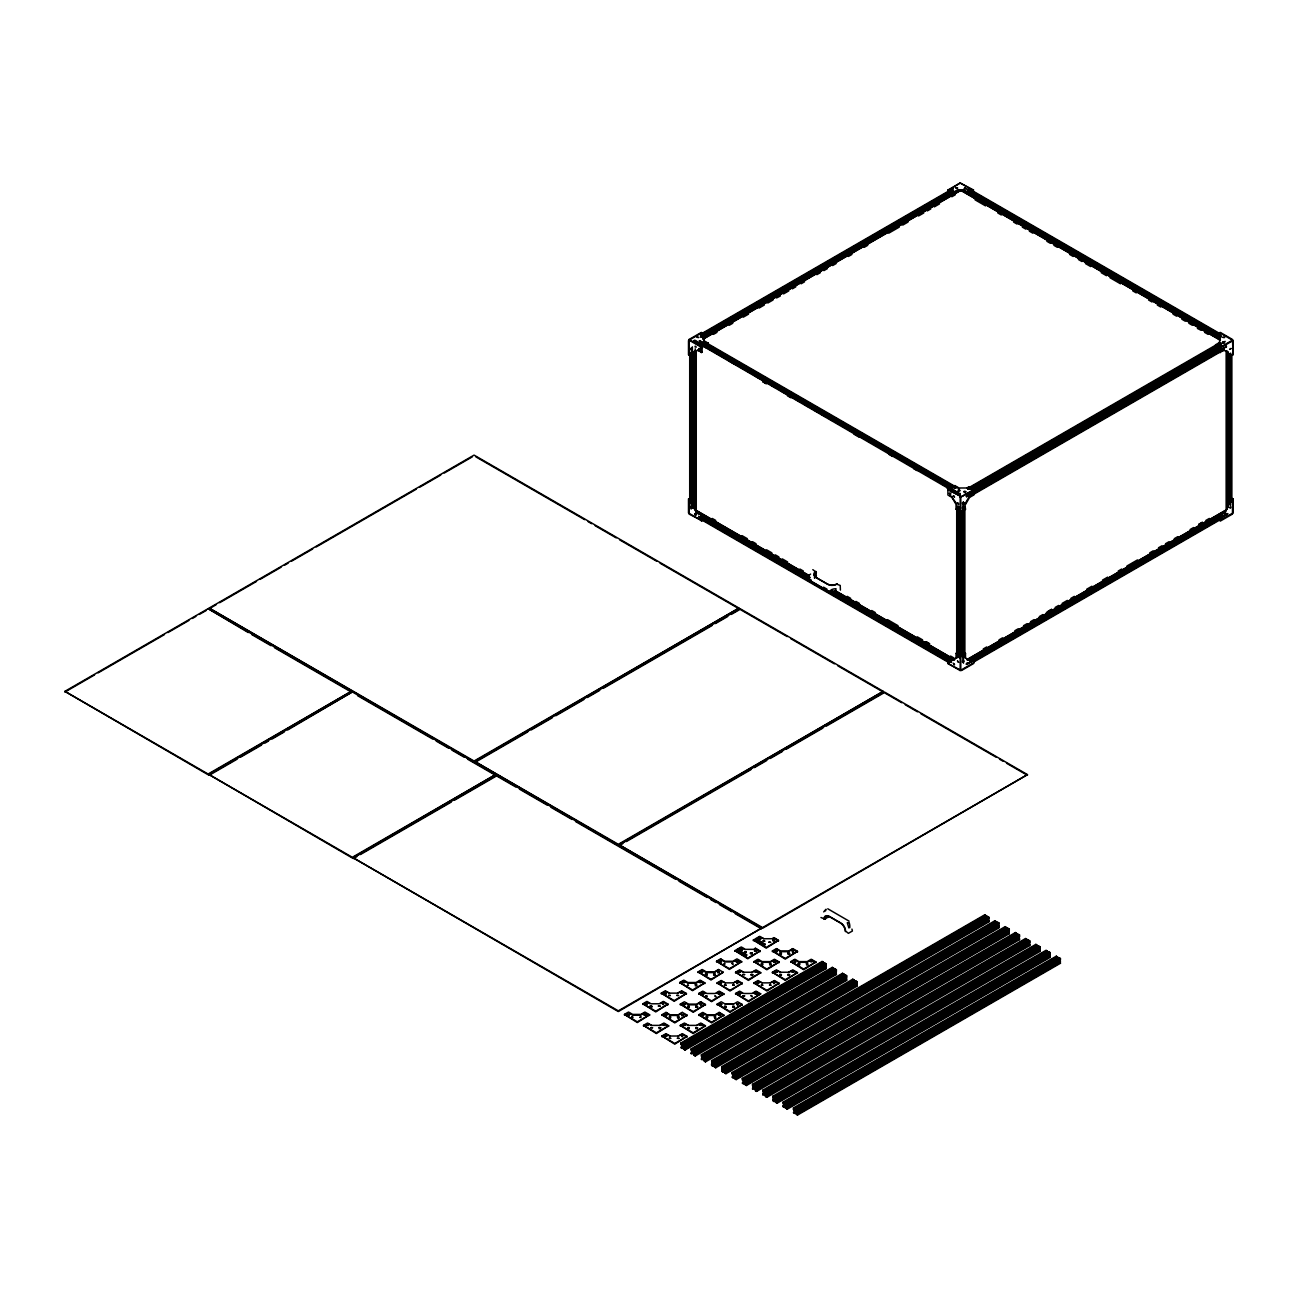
<?xml version="1.0" encoding="UTF-8"?>
<svg xmlns="http://www.w3.org/2000/svg" width="1298" height="1298" viewBox="0 0 1298 1298"><rect width="100%" height="100%" fill="white"/><g stroke="black" fill="none" stroke-linecap="round" stroke-linejoin="round"><path stroke-width="1.5" d="M1222.262 348.448C1222.213 350.395 1222.748 348.708 1221.207 348.545M1226.35 346.079C1226.626 347.539 1226.253 346.874 1225.572 345.852M849.817 927.599L849.784 925.409A13.937 10.092 -77.9 0 0 849.168 922.618L847.27 922.7L848.876 927.94M695.241 346.079C694.998 348.529 695.257 345.69 696.377 347.101M1027.124 941.667L1028.097 941.764M820.953 917.508L825.074 919.146L828.043 916.859A7.058 4.072 60 0 1 828.124 915.804M852.462 930.974L848.373 933.327L845.533 930.958A6.36 3.683 60 0 0 841.023 923.154L829.568 916.55A6.36 3.683 60 0 0 825.074 919.146M697.513 1028.584L695.923 1028.714M703.646 1015.588L702.056 1015.717M720.017 1015.588L718.427 1015.214M752.743 975.431L751.071 975.431M773.576 962.435C777.113 960.845 771.742 961.364 775.279 962.305M781.396 975.431L779.709 975.431M964.041 188.875C967.61 187.301 962.126 187.772 965.744 188.745M789.573 975.431L787.902 975.431M794.035 962.435C797.524 960.861 792.348 961.283 795.706 962.435M823.711 911.894L825.999 909.249A14.018 5.289 -46.7 0 1 825.479 910.92M966.345 496.014L966.929 495.155M966.345 663.749L967.464 662.921L966.393 664.251M986.237 917.881L987.178 918.14M1047.616 953.316L1048.427 953.397M968.162 498.464L964.885 504.127L965.501 509.205L960.796 511.915L956.091 509.205L956.091 504.484L952.002 497.394L947.897 495.025L947.897 489.606L949.747 488.535L948.514 489.946L961.412 496.68L1232.483 340.173M965.501 504.484L969.59 497.394L973.678 495.025L973.678 489.606L968.973 486.88L967.205 487.983L959.027 487.983L954.857 485.582L950.769 488.648L954.857 485.582M1224.306 513.343L1228.395 506.252L1228.395 501.531L1233.1 498.821L1233.1 512.986L1219.601 520.076L1219.601 515.355L1224.306 513.343L1228.395 506.252M962.402 502.699L963.424 502.423L962.402 503.705M962.402 507.421L963.424 507.145L962.402 508.427M962.402 656.253L963.424 655.977L962.402 657.259M962.402 660.974L963.424 660.698L962.402 661.98M963.148 661.136C961.964 664.024 965.615 660.179 963.148 661.136L963.246 502.131M1221.483 515.939L1221.337 517.318L1222.229 516.004M965.631 492.559L964.138 492.559M666.734 1015.717L665.225 1015.214M660.601 1028.714L659.092 1028.714M696.815 985.831L695.306 985.831M683.105 1015.717L681.596 1015.717M719.319 972.835L717.81 972.835M689.238 1028.714L687.729 1028.714M772.959 940.563L774.663 940.693L772.959 940.823M807.891 964.917L806.529 965.031M809.449 577.026L808.248 578.405L808.248 576.361A14.018 5.37 -73.8 0 1 809.417 574.982L810.601 574.089M691.331 348.042L692.369 349.162L691.445 348.01L691.153 509.092M696.377 514.835L695.322 513.505L696.377 514.122M812.824 569.644L816.328 572.369L815.955 576.004A7.058 4.219 -1.8 0 0 814.43 577.399M840.39 590.103L840.244 585.463L836.788 584.181A6.36 3.797 -1.8 0 1 827.783 584.36L816.328 577.74A6.36 3.797 -1.8 0 1 816.328 572.369M1218.984 344.197L1220.428 344.684L1218.984 344.197L968.016 488.957M702.802 972.234C700.839 970.855 702.899 972.38 701.585 972.932M688.492 985.231C686.691 983.965 688.605 985.296 687.259 985.928M715.831 996.815C714.484 996.702 714.452 994.657 715.831 996.312M762.753 965.031L762.137 964.171L761.52 965.031M770.931 965.031L770.314 964.171L769.714 965.031M799.584 965.031L798.351 964.317L798.968 965.177M1229.823 501.645L1229.514 503.153L1230.358 501.693M835.912 589.811C834.841 592.164 827.605 592.131 831.401 589.73A13.937 10.011 -41.6 0 1 834.143 588.87L836.058 588.724M968.973 486.88L967.205 487.983M746.658 955.506L737.183 949.309L741.272 946.956L745.441 949.357L753.619 949.357L755.387 948.254L760.093 950.963L747.81 958.768L734.928 950.623L736.161 949.909L745.636 955.393L746.658 954.793L745.636 956.091L736.161 950.623L734.928 951.32M765.074 944.879L755.598 938.681L759.687 936.329L763.857 938.73L772.034 938.73L773.803 937.627L778.508 940.336L766.226 948.14L753.343 939.979L754.56 939.281L764.051 944.749L765.074 944.165L764.051 945.463L754.56 939.979L753.343 940.693M64.9 691.347L208.118 608.665L351.32 691.347L208.118 774.744L64.9 691.347L208.118 774.03L351.32 691.347M209.14 608.081L474.078 455.111L739.016 608.081L474.078 761.748L209.14 608.081L474.078 761.034L739.016 608.081M64.9 692.061L94.592 674.911M98.08 672.899L164.457 634.576M167.945 632.564L188.908 620.46M192.396 618.448L195.884 616.436M199.373 614.408L206.366 610.385M209.14 608.778L216.149 604.722M219.67 602.71L256.501 581.439M260.022 579.411L281.066 567.242M284.587 565.23L288.091 563.202M291.596 561.174L312.656 549.022M316.16 546.993L416.171 489.249M419.692 487.221L440.736 475.068M444.257 473.04L472.326 456.831M706.08 335.809L701.374 333.099L688.492 340.53L688.492 354.711L693.797 357.064L689.092 355.068L689.092 339.476L701.374 332.385L706.08 335.095L704.165 336.831M947.897 190.043L952.602 193.483L947.897 190.043L960.179 182.969L973.062 190.4L968.973 193.483L973.678 190.043L960.796 183.326M947.897 190.757L960.179 182.969M700.823 334.121L953.349 188.324M701.309 334.641L950.185 190.952M700.498 335.955L952.878 190.254M700.498 336.198L952.878 190.482M957.648 493.808L693.732 340.725L694.755 340.141L704.246 345.609L708.335 343.256L704.246 345.609M700.482 337.253L952.862 191.536M693.732 341.439L694.755 340.839L960.26 494.132L950.769 487.951M701.715 336.912L952.343 192.201M952.602 192.769L956.707 190.4L964.885 190.4L968.973 192.769M702.656 337.448L953.284 192.753M703.159 337.496L959.044 189.768M702.948 337.951L958.833 190.222M706.485 336.166L711.742 333.132M715.247 331.104L718.768 329.075M722.272 327.047L727.529 324.013M731.05 321.985L741.58 315.901M746.837 312.867L766.128 301.72M769.649 299.708L773.154 297.68M778.411 294.63L781.931 292.602M794.214 285.511L797.718 283.499M802.975 280.449L806.496 278.421M810.001 276.409L813.505 274.381M818.778 271.331L822.283 269.303M825.788 267.291L831.061 264.24M834.565 262.212L838.07 260.2M841.591 258.172L846.848 255.122M850.352 253.11L855.625 250.06M859.13 248.032L862.635 246.003M866.155 243.992L871.412 240.941M874.917 238.913L878.438 236.901M881.942 234.873L887.199 231.823M890.704 229.811L901.234 223.727M906.507 220.692L925.799 209.546M931.072 206.512L941.602 200.427M946.859 197.393L950.363 195.365M953.884 193.337L957.389 191.309M702.948 339.038L960.585 190.287L1220.185 340.157M703.159 339.151L960.991 190.287L1220.396 340.044M713.462 334.381L716.967 332.353M729.233 325.279L732.737 323.251M743.267 317.183L748.524 314.148M759.038 308.064L764.295 305.03M767.799 303.018L773.056 299.968M776.561 297.956L780.276 296.041M783.57 293.9L788.827 290.866M792.332 288.837L795.836 286.826M801.093 283.791L804.598 281.763M816.864 274.673L820.385 272.661M823.889 270.633L827.394 268.605M832.651 265.571L836.155 263.543M848.421 256.469L851.926 254.44M864.192 247.35L867.697 245.338M888.724 233.186L899.238 227.118M902.759 225.089L908.016 222.055M918.53 215.987L923.787 212.953M927.291 210.925L930.796 208.913M934.3 206.885L939.557 203.851M951.823 196.761L955.328 194.732M689.092 340.173L701.374 347.264L703.224 346.209L701.991 347.621M697.286 350.33L701.991 352.342L701.991 346.907L689.092 339.476M209.14 774.614L352.342 691.931L495.56 774.614L352.342 858.01L209.14 774.614L352.342 857.297L495.56 774.614M209.14 775.328L237.08 759.2M240.568 757.172L261.531 745.084M265.019 743.056L268.508 741.044M272.012 739.033L284.23 731.975M287.734 729.947L352.342 691.931M693.197 501.531L689.092 499.162L689.092 514.057L701.991 520.79L701.991 515.355L697.286 513.343L693.197 506.252L693.197 501.531L688.492 498.821L688.492 512.986L701.991 520.79M693.197 506.252L697.286 513.343M475.1 761.634L740.038 608.665L883.257 691.347L618.319 845.014L475.1 761.634L618.319 844.317L883.257 691.347M476.853 761.326L527.734 731.942M531.239 729.914L552.299 717.762M555.804 715.733L583.889 699.525M587.394 697.497L599.676 690.406M603.181 688.394L711.969 625.587M715.474 623.559L727.756 616.469M731.277 614.441L740.038 609.379L787.205 636.604M1215.512 335.095L1220.217 332.385L1232.483 339.476L1233.1 354.711L1233.1 340.53L1219.601 332.742L1215.512 335.809L1219.601 337.464L1219.601 342.899M1233.1 340.53L1220.217 347.978L1215.512 345.252L1219.601 342.185M952.002 497.394L955.88 502.715M967.805 488.275L1220.185 342.558M959.238 494.716L960.26 493.418M969.233 489.086L1225.117 341.358M970.985 488.324L1223.365 342.607M971.423 489.135L1218.822 346.29M972.218 489.022L1221.094 345.106M947.897 489.606L960.796 496.339M973.159 489.573L1220.282 346.891M973.435 490.076L1220.558 347.393M960.179 497.394L973.678 490.303L968.973 487.594M969.93 493.175L1220.769 348.594M972.234 492.234L1221.402 348.367M966.393 496.517L1225.831 346.858M966.491 496.615L1226.026 346.972M973.435 493.662L1220.558 350.979M968.389 497.377L1224.274 349.649M1219.601 347.621L1219.601 352.342L1224.306 350.33M956.091 509.205L960.796 511.217M353.364 857.897L496.582 775.214L761.52 928.167L618.319 1011.564L353.364 857.897L618.319 1010.85L761.52 928.167M353.364 858.595L356.869 856.583M360.357 854.571L451.169 802.132M454.673 800.12L496.582 775.912L515.89 787.059M1230.91 355.263L1227.778 357.064L1233.1 354.711M619.341 844.901L884.279 691.931L1027.481 774.614L762.543 928.297L619.341 844.901L762.543 927.583L1027.481 774.614M619.341 845.615L622.845 843.586M626.35 841.558L750.925 769.633M754.43 767.605L766.712 760.514M770.233 758.486L782.516 751.396M786.02 749.368L822.867 728.097M826.372 726.069L884.279 692.645L901.737 702.737M947.897 663.473L961.412 670.563L973.678 663.473L973.062 657.68L973.678 662.759L960.179 670.563L947.897 663.473L948.514 657.68M956.091 658.037L956.091 653.316L960.796 655.328M956.707 657.68L952.002 660.406L947.897 658.037M1233.1 498.821L1228.395 501.531M965.501 658.037L965.501 653.316L960.796 656.025L956.091 653.316M1048.103 611.293L1051.607 609.265M1198.833 524.262L1202.337 522.25M983.251 648.968L986.756 646.939M999.038 639.865L1002.543 637.837M1014.809 630.747L1018.313 628.735M1023.57 625.685L1027.075 623.673M1030.58 621.645L1034.084 619.617M1039.341 616.582L1042.846 614.554M1046.35 612.542L1051.607 609.508M1055.112 607.48L1058.616 605.452M1062.121 603.424L1067.378 600.39M1070.882 598.378L1074.387 596.35M1086.669 589.26L1091.926 586.225M1102.44 580.157L1107.697 577.123M1118.211 571.055L1121.715 569.027M1126.972 565.993L1137.486 559.925M1149.752 552.834L1153.257 550.806M1158.514 547.772L1162.018 545.76M1165.539 543.732L1169.044 541.704M1174.301 538.67L1177.805 536.642M1190.071 529.568L1193.576 527.54M1198.833 524.506L1202.337 522.477M1205.842 520.449L1209.347 518.437M966.961 659.562L1226.35 509.806L1226.35 350.817M966.961 659.79L1226.35 510.033M967.902 660.341L1225.604 511.509M968.389 660.39L1224.274 512.645M973.435 657.794L1220.558 515.128M973.678 658.037L969.59 660.406L964.885 657.68M969.93 660.909L1220.769 516.328M972.234 659.952L1221.402 516.101M966.426 664.349L1227.584 513.586M966.637 664.462L1227.778 513.7M973.435 661.38L1220.558 518.713M973.646 662.077L1220.769 519.395M624.452 1014.403L628.54 1012.034L632.629 1014.403L640.823 1014.403L644.911 1012.034L649.617 1014.76L637.334 1022.548L624.452 1014.403L637.334 1021.834L649.617 1014.76M642.867 1003.776L646.956 1001.407L651.044 1003.776L659.222 1003.776L663.327 1001.407L668.032 1004.117L655.75 1011.921L642.867 1003.776L655.75 1011.207L668.032 1004.117M661.282 993.132L665.371 990.78L669.46 993.132L677.637 993.132L681.742 990.78L686.447 993.489L674.165 1001.293L661.282 993.132L674.165 1000.58L686.447 993.489M679.681 982.505L683.786 980.152L687.875 982.505L696.053 982.505L700.141 980.152L704.846 982.862L692.58 990.65L679.681 982.505L692.58 989.952L704.846 982.862M698.097 971.878L702.186 969.509L706.29 971.878L714.468 971.878L718.557 969.509L723.262 972.234L710.996 980.022L698.097 971.878L710.996 979.325L723.262 972.234M716.512 961.25L720.601 958.881L724.69 961.25L732.883 961.25L736.972 958.881L741.677 961.607L729.411 969.395L716.512 961.25L729.411 968.681L741.677 961.607M624.452 1015.101L627.177 1013.527M642.867 1004.474L646.956 1002.121L649.681 1003.695M661.282 993.846L665.371 991.477L669.46 993.132M679.681 983.219L683.786 980.85L687.875 983.219L696.053 983.219L700.141 980.85L704.846 983.576M698.097 972.591L702.186 970.223L706.29 972.591L714.468 972.591L718.557 969.509M716.512 961.948L719.238 960.374M737.183 950.022L741.272 947.67L744.046 949.26M755.598 939.395L759.687 937.026L763.857 938.73M629.903 1013.527L632.629 1015.101L640.823 1015.101L643.548 1013.527M660.601 1003.695L663.327 1002.121L668.032 1004.83M686.447 994.203L681.742 991.477L677.637 993.132M720.601 958.881L724.69 961.948L732.883 961.948L735.609 960.374M734.928 950.623L747.81 958.054L760.093 950.963M753.343 939.979L766.226 947.426L778.508 940.336M643.484 1025.388L647.572 1023.019L651.661 1025.388L659.838 1025.388L663.927 1023.019L668.648 1025.745L656.366 1033.533L643.484 1025.388L656.366 1032.819L668.648 1025.745M661.883 1014.76L665.988 1012.391L670.076 1014.76L678.254 1014.76L682.342 1012.391L687.048 1015.101L674.782 1022.905L661.883 1014.76L674.782 1022.191L687.048 1015.101M680.298 1004.117L684.387 1001.764L688.492 1004.117L696.669 1004.117L700.758 1001.764L705.463 1004.474L693.197 1012.278L680.298 1004.117L693.197 1011.564L705.463 1004.474M698.713 993.489L702.802 991.137L706.891 993.489L715.084 993.489L719.173 991.137L723.878 993.846L711.596 1001.65L698.713 993.489L711.596 1000.936L723.878 993.846M717.129 982.862L721.217 980.493L725.306 982.862L733.5 982.862L737.589 980.493L742.294 983.219L730.011 991.007L717.129 982.862L730.011 990.309L742.294 983.219M735.544 972.234L739.633 969.866L743.722 972.234L751.915 972.234L756.004 969.866L760.709 972.591L748.427 980.379L735.544 972.234L748.427 979.665L760.709 972.591M753.96 961.607L758.048 959.238L762.137 961.607L770.314 961.607L774.419 959.238L779.125 961.948L766.842 969.752L753.96 961.607L766.842 969.038L779.125 961.948M772.375 950.963L776.464 948.611L780.552 950.963L788.73 950.963L792.818 948.611L797.524 951.32L785.258 959.125L772.375 950.963L785.258 958.411L797.524 951.32M643.484 1026.085L647.572 1023.733L651.661 1025.388M661.883 1015.458L664.625 1013.884M680.298 1004.83L683.024 1003.257M698.713 994.203L702.802 991.834L705.528 993.408M717.129 983.576L721.217 981.207L725.306 982.862M735.544 972.932L739.633 970.58L743.722 972.234M753.96 962.305L758.048 959.952L762.137 962.305L770.314 962.305L774.419 959.952L779.125 962.662M772.375 951.677L775.101 950.104M668.648 1026.442L663.927 1023.733L659.838 1025.388M665.988 1012.391L670.076 1015.458L678.254 1015.458L682.342 1012.391M685.75 1003.257L688.492 1004.83L696.669 1004.83L700.758 1001.764M716.447 993.408L719.173 991.834L723.878 994.56M742.294 983.933L737.589 981.207L733.5 982.862M760.709 973.289L756.004 970.58L751.915 972.234M776.464 948.611L780.552 951.677L788.73 951.677L792.818 948.611M661.883 1036.015L665.988 1033.646L670.076 1036.015L678.254 1036.015L682.342 1033.646L687.048 1036.372L674.782 1044.16L661.883 1036.015L674.782 1043.462L687.048 1036.372M680.298 1025.388L684.387 1023.019L688.492 1025.388L696.669 1025.388L700.758 1023.019L705.463 1025.745L693.197 1033.533L680.298 1025.388L693.197 1032.819L705.463 1025.745M698.713 1014.76L702.802 1012.391L706.891 1014.76L715.084 1014.76L719.173 1012.391L723.878 1015.101L711.596 1022.905L698.713 1014.76L711.596 1022.191L723.878 1015.101M717.129 1004.117L721.217 1001.764L725.306 1004.117L733.5 1004.117L737.589 1001.764L742.294 1004.474L730.011 1012.278L717.129 1004.117L730.011 1011.564L742.294 1004.474M735.544 993.489L739.633 991.137L743.722 993.489L751.915 993.489L756.004 991.137L760.709 993.846L748.427 1001.65L735.544 993.489L748.427 1000.936L760.709 993.846M753.96 982.862L758.048 980.493L762.137 982.862L770.314 982.862L774.419 980.493L779.125 983.219L766.842 991.007L753.96 982.862L766.842 990.309L779.125 983.219M772.375 972.234L776.464 969.866L780.552 972.234L788.73 972.234L792.818 969.866L797.524 972.591L785.258 980.379L772.375 972.234L785.258 979.665L797.524 972.591M790.774 961.607L794.879 959.238L798.968 961.607L807.145 961.607L811.234 959.238L815.939 961.948L803.673 969.752L790.774 961.607L803.673 969.038L815.939 961.948M661.883 1036.729L665.988 1034.36L670.076 1036.015M680.298 1026.085L684.387 1023.733L688.492 1025.388M698.713 1015.458L702.802 1013.105L706.891 1015.458L715.084 1015.458L717.81 1013.884M717.129 1004.83L719.855 1003.257M735.544 994.203L739.633 991.834L742.359 993.408M753.96 983.576L758.048 981.207L762.137 982.862M772.375 972.932L776.464 970.58L780.552 972.234M790.774 962.305L794.879 959.952L798.968 962.305L807.145 962.305L811.234 959.952L815.939 962.662M687.048 1037.086L682.342 1034.36L678.254 1036.015M705.463 1026.442L700.758 1023.733L696.669 1025.388M753.278 993.408L756.004 991.834L759.135 993.651M779.125 983.933L774.419 981.207L770.314 982.862M797.524 973.289L792.818 970.58L788.73 972.234M823.516 962.548L822.575 961.996L681.125 1043.673L681.125 1044.76L680.915 1042.992L822.088 961.477L823.516 962.548L682.342 1044.046L681.418 1043.511L682.326 1045.101L683.592 1045.831L825.674 963.797L824.749 963.262L683.575 1044.76L824.749 963.019L826.177 963.846L826.177 965.501L684.809 1046.886L684.809 1045.799M680.915 1042.992L682.342 1043.803L823.516 962.305M684.517 1049.547L683.575 1049.011L685.003 1050.066L826.177 968.568L825.966 966.799L825.966 967.886L684.517 1049.547L682.326 1047.226L681.418 1047.762L682.342 1048.541L680.915 1047.713L682.034 1045.263L823.5 963.603L822.575 961.996M683.575 1044.517L685.003 1045.344L826.177 963.846M683.592 1047.957L825.041 966.28L825.041 964.836M826.177 965.501L825.966 964.3L683.884 1046.334L684.809 1049.384L684.809 1048.297L825.966 966.799M684.809 1048.297L826.177 966.913M691.153 1050.536L691.153 1048.898L832.31 967.383L833.738 968.454L692.58 1049.952L691.639 1049.417L692.564 1051.007L693.83 1051.737L835.912 969.703L834.971 968.925L836.399 969.752L836.399 971.407L695.241 1052.905L695.03 1051.705M833.738 968.454L832.813 967.902L691.347 1049.579L692.272 1051.169L691.347 1053.165M691.153 1048.898L692.58 1049.709L833.738 968.211M692.272 1051.169L833.722 969.509L834.987 970.239M694.738 1051.202L693.797 1050.666L834.971 968.925M691.347 1052.078L691.153 1053.619L694.625 1051.607M693.797 1050.666L695.241 1051.25L836.399 969.752M695.03 1052.792L836.399 971.407M691.153 1053.619L693.83 1053.862L835.279 972.186L835.279 970.742M693.797 1054.917L836.204 972.705L836.399 974.474L695.241 1055.972L693.797 1055.144L836.204 973.792L836.204 972.705M693.797 1055.144L836.399 972.819M701.585 1056.572L701.374 1054.803L842.548 973.289L843.976 974.117L701.585 1056.572L843.976 974.117M843.976 974.36L843.035 973.808L701.585 1055.485L702.494 1057.075L701.585 1059.071M702.494 1057.075L845.193 974.83L846.637 975.658L846.637 977.313L704.051 1059.768L701.374 1059.525L701.585 1057.984M846.637 975.658L705.463 1057.156L704.035 1056.329L845.193 975.074L846.134 975.609L704.051 1057.643L701.374 1054.803M705.268 1057.61L705.268 1058.697L846.637 977.313M846.426 977.199L846.426 976.112L704.343 1058.146L704.343 1059.606L705.268 1061.196L705.268 1060.109L846.426 978.611L846.637 980.379L705.463 1061.878L704.035 1061.05L846.426 979.698L846.426 978.611M705.268 1060.109L846.637 978.724M711.596 1060.709L852.77 979.195L854.198 980.022L711.807 1061.391L711.807 1062.478L711.596 1060.709L714.273 1063.549L856.372 981.515L855.431 980.98L714.257 1062.235L715.701 1063.062L856.858 981.564L856.858 983.219L714.273 1065.674L712.099 1065.48L713.04 1066.258L711.596 1065.431L711.596 1063.776L711.807 1064.977L712.732 1064.441L711.807 1061.391M713.04 1061.764L854.198 980.022M712.732 1062.981L855.431 980.736L856.858 981.564M715.49 1063.516L715.49 1064.603L856.858 983.219M856.664 983.105L856.664 982.018L714.565 1064.052L714.565 1065.512L715.49 1067.102L715.49 1066.015L856.858 984.63L856.858 986.285L715.701 1067.783L714.257 1066.956L856.858 984.63M721.834 1066.615L984.728 914.83L986.155 915.658L722.045 1068.384L721.834 1066.615L724.511 1069.455L988.33 917.134M722.045 1068.384L722.045 1067.297L985.231 915.35L987.405 917.67M722.954 1068.887L987.389 916.356L988.816 917.183L988.816 918.838L724.511 1071.58L722.321 1071.385L723.262 1072.164L721.834 1071.337L721.834 1069.682L722.045 1070.882L722.954 1070.347L722.045 1067.297M988.816 917.183L725.923 1068.968L724.495 1068.384L987.389 916.356M988.816 918.838L725.923 1070.623L725.923 1068.968M725.923 1073.689L725.728 1071.921L988.816 920.266L988.816 921.921L725.923 1073.689L724.495 1072.635L725.436 1073.17L988.622 921.223L988.622 920.136M724.495 1072.862L988.816 920.266M997.643 923.576L995.452 921.255L732.056 1074.16L732.056 1072.521L994.966 920.736L996.393 921.791L733.5 1073.576L732.559 1073.04L733.484 1074.63L734.733 1075.361L998.551 923.04M732.056 1072.521L733.5 1073.332L996.393 921.791M734.733 1077.486L997.919 925.539L998.843 927.129L735.658 1079.076L733.484 1076.756L732.559 1077.291L733.5 1078.07L732.056 1077.243L733.192 1074.793L996.377 922.846M735.658 1074.825L734.717 1074.046L997.627 922.261L999.054 923.089L999.054 924.744L735.95 1076.415L735.95 1075.328M734.717 1074.29L997.627 922.261M734.717 1074.046L736.161 1074.874L999.054 923.089M998.843 923.543L735.025 1075.864L735.025 1077.324L735.95 1078.914L735.95 1077.827L999.054 926.172L735.95 1077.827M735.658 1079.076L734.717 1078.541L736.161 1079.595L999.054 927.827L998.843 926.042M1007.865 929.482L1005.69 927.161L742.294 1080.066L742.294 1078.427L1005.187 926.642L1006.615 927.697L743.722 1079.482L742.781 1078.946L743.705 1080.536L744.971 1081.266L1008.789 928.946M742.294 1078.427L743.722 1079.238L1006.615 927.697M745.896 1084.982L744.955 1084.447L746.382 1085.501L1009.276 933.733L1009.081 931.948L1009.081 933.035L745.896 1084.982L743.705 1082.662L742.781 1083.197L743.722 1083.976L742.294 1083.149L743.413 1080.699L1006.599 928.751M745.896 1080.731L744.955 1080.196L1007.848 928.167L1009.276 928.995L1009.276 930.65L746.172 1082.321L746.172 1081.234M744.955 1080.196L746.382 1080.78L1009.276 928.995M744.971 1083.392L1008.157 931.445L1008.157 929.985M1009.276 930.65L1009.081 929.449L745.263 1081.769L746.172 1084.82L746.172 1083.733L1009.081 931.948M746.172 1083.733L1009.276 932.078M1016.853 933.603L752.516 1085.972L752.516 1084.333L1015.425 932.548L1016.853 933.603L753.96 1085.388L753.018 1084.852L753.943 1086.442L755.193 1087.172L1019.011 934.852M752.726 1088.6L753.651 1086.604L1016.837 934.657L1018.103 935.387M756.117 1086.637L755.176 1086.101L1018.07 934.073L1019.514 934.901L1019.514 936.556L756.62 1088.341L756.409 1087.14M755.176 1086.101L756.62 1086.686L1019.514 934.901M756.409 1088.227L1019.514 936.556M752.726 1087.513L752.516 1089.054L755.193 1089.298L1018.378 937.351L1018.378 935.89M1019.303 936.442L1019.303 935.355L755.485 1087.675L755.485 1089.136L756.409 1090.726L756.409 1089.639L1019.303 937.854L1019.514 939.638L756.62 1091.407L755.176 1090.58L1019.303 938.941L1019.303 937.854M756.409 1089.639L1019.514 937.983M762.753 1091.878L762.753 1090.239L1025.647 938.454L1027.075 939.509L764.181 1091.293L763.24 1090.758L764.165 1092.348L765.431 1093.078L1029.249 940.758M762.753 1090.239L764.181 1091.05L1027.075 939.509M762.948 1094.506L763.873 1092.51L1028.308 939.979L1029.736 940.807L1029.736 942.462L765.431 1095.204L762.753 1094.96L762.948 1093.419M1029.736 940.807L766.842 1092.591L765.414 1092.007L1028.308 939.979M766.631 1093.046L766.631 1094.133L1029.736 942.462M1029.541 942.348L1029.541 941.261L765.723 1093.581L765.723 1095.041L766.631 1096.632L766.631 1095.544L1029.541 943.76L1029.736 945.544L766.842 1097.313L765.414 1096.486L1029.541 944.847L1029.541 943.76M765.414 1096.486L1029.736 943.889M772.975 1096.145L1035.869 944.36L1037.313 945.187L772.975 1097.784L772.975 1096.145L775.652 1098.984L1039.471 946.664M772.975 1097.784L1036.372 944.879L1038.546 947.199M774.111 1098.416L1038.53 945.885L1039.974 946.713L1039.974 948.367L775.652 1101.11L773.478 1100.915L774.419 1101.694L772.975 1100.866L772.975 1099.211L773.186 1100.412L774.111 1099.877L773.186 1096.826M1039.974 946.713L777.08 1098.497L775.636 1097.913L1038.53 945.885M1039.974 948.367L777.08 1100.152L777.08 1098.497M777.08 1103.219L776.869 1101.45L1039.974 949.795L1039.974 951.45L777.08 1103.219L775.636 1102.164L776.577 1102.7L1039.974 949.795M783.213 1102.051L1046.107 950.266L1047.535 951.32L783.408 1103.819L783.213 1102.051L784.641 1102.862L1047.535 951.32M783.408 1103.819L783.408 1102.732L1046.594 950.785L1048.784 953.105M784.333 1104.322L1048.768 951.791L1050.196 952.618L1050.196 954.273L785.89 1107.016L783.7 1106.821L784.641 1107.6L783.213 1106.772L783.213 1105.117L783.408 1106.318L784.333 1105.782L783.408 1102.732M1050.196 952.618L787.302 1104.403L785.874 1103.819L1048.768 951.791M1049.709 952.57L785.89 1104.89L783.7 1102.57L784.641 1102.862M783.213 1106.772L786.718 1104.744M1050.001 953.073L786.182 1105.393L787.091 1108.443M787.091 1107.356L1050.196 955.701L787.091 1107.356L787.302 1109.125L1050.196 957.356L1050.001 955.571M787.302 1109.125L785.874 1108.07L786.815 1108.606L1050.001 956.658L1049.076 955.068M793.435 1107.957L1056.329 956.172L1057.773 957.226L793.646 1109.725L793.435 1107.957L796.112 1110.796L1059.931 958.476M793.646 1109.725L793.646 1108.638L1056.832 956.691L1059.006 959.011M793.435 1109.595L1057.773 957.226M1059.298 959.514L1060.223 962.564L797.037 1114.511L794.847 1112.191L793.938 1112.727L794.879 1113.506L793.435 1112.678L794.571 1110.228L1057.756 958.281M797.037 1110.261L796.096 1109.482L1058.99 957.697L1060.434 958.524L1060.434 960.179L797.329 1111.851L797.329 1110.764M796.096 1109.725L1058.99 957.697M796.096 1109.482L797.524 1110.309L1060.434 958.524M1060.223 958.979L796.404 1111.299L796.404 1112.759L797.329 1114.349L797.329 1113.262L1060.434 961.607L797.329 1113.262M796.112 1112.921L1059.298 960.974M797.037 1114.511L796.096 1113.976L797.524 1115.031L1060.434 963.262L1060.223 961.477M706.08 335.095L704.165 336.117L704.165 341.552M700.498 341.277L699.233 340.709L952.846 487.026M1224.128 343.337L1223.69 342.396L1223.251 343.337M776.885 952.115L776.464 951.174L776.026 952.115M793.256 952.115L792.818 951.174L792.397 952.115M670.514 1018.265L670.076 1017.324L669.638 1018.265M678.692 1018.265L678.254 1017.324L677.816 1018.265M707.329 1018.265L706.891 1017.324L706.68 1018.313M715.523 1018.265L715.084 1017.324L714.646 1018.265M700.287 342.039L700.076 341.049L699.849 342.039M684.614 1005.317L684.387 1004.327L684.176 1005.317M700.985 1005.317L700.758 1004.327L700.531 1005.317M721.445 1005.317L721.217 1004.327L720.99 1005.317M737.816 1005.317L737.589 1004.327L737.361 1005.317M966.621 496.647L967.464 495.203M968.973 191.617L969.736 190.871L968.357 191.471M700.255 349.6L699.33 348.448L700.255 348.367M950.72 494.278L950.72 492.899M958.135 656.155C957.437 657.859 959.206 657.372 959.06 656.058M950.72 661.996L950.72 660.633M849.119 921.158L827.767 908.778M968.227 188.324L1219.017 333.115M971.407 190.952L1220.558 334.819M965.209 188.226L1221.094 335.955M968.714 190.482L1221.094 336.198M969.233 191.974L1221.11 337.253M969.233 192.201L1219.86 336.912M968.292 192.753L1215.415 335.419M962.548 189.768L1220.185 338.502M962.645 190.303L1220.396 338.956M975.025 199.795L985.539 205.879M997.805 212.953L1001.31 214.981M1013.576 222.055L1017.08 224.083M1022.337 227.118L1025.842 229.146M1029.346 231.174L1032.851 233.186M1046.869 241.282L1050.374 243.31M1053.895 245.338L1057.399 247.35M1069.666 254.44L1073.17 256.469M1078.427 259.503L1081.932 261.531M1085.436 263.543L1090.693 266.577M1101.207 272.661L1106.464 275.695M1109.968 277.707L1120.482 283.791M1132.748 290.866L1136.269 292.894M1148.535 299.968L1152.04 301.996M1157.297 305.03L1160.801 307.058M1173.068 314.148L1176.572 316.16M1181.829 319.194L1185.334 321.223M1188.838 323.251L1192.343 325.279M1197.405 328.426L1201.104 330.325M1204.609 332.353L1208.114 334.381M1215.512 344.554L1220.217 347.264L1220.217 352.699M1223.69 349.989L1228.395 352.699L1228.395 357.421M973.678 495.025L973.062 489.946M704.165 340.839L708.335 343.256M703.646 341.26L959.53 488.989M704.911 342.786L955.831 487.659M700.466 341.066L954.598 487.788M702.753 343.808L951.612 487.496M702.753 344.035L951.612 487.724M701.812 344.587L950.688 488.275M693.732 340.725L706.777 348.124M729.557 361.282L734.814 364.316M755.842 376.452L759.362 378.481M762.867 380.492L768.124 383.543M771.629 385.555L775.133 387.583M780.39 390.617L783.895 392.645M787.399 394.673L792.656 397.707M796.161 399.719L799.665 401.747M804.922 404.781L808.427 406.809M813.684 409.844L817.188 411.872M820.693 413.9L825.95 416.934M829.454 418.946L832.959 420.974M854.003 433.11L859.26 436.16M889.049 453.359L894.306 456.393M906.572 463.467L910.076 465.495M913.581 467.523L918.838 470.557M931.12 477.648L934.625 479.66M939.882 482.694L943.386 484.722M946.891 486.75L959.238 494.019M762.867 381.58L766.372 383.608M787.399 395.744L790.904 397.772M854.003 434.197L859.26 437.231M889.049 454.446L892.553 456.458M913.581 468.61L917.086 470.622M946.891 487.837L950.396 489.849M953.9 491.877L957.405 493.905M762.656 381.709L766.161 383.721M701.991 352.342L697.902 349.989L693.197 352.699L693.197 357.421M949.876 495.463L952.602 497.037M965.501 509.205L960.179 511.574L960.179 496.68M965.501 653.316L960.179 655.668L960.179 670.563M926.058 641.65L929.563 643.678M712.245 518.437L715.75 520.449M742.034 535.636L747.291 538.67M752.548 541.704L756.053 543.732M766.566 549.8L771.823 552.834M775.328 554.863L778.832 556.891M782.337 558.903L787.594 561.937M799.876 569.027L803.381 571.055M847.188 596.35L850.693 598.378M855.95 601.412L859.454 603.424M871.721 610.514L875.241 612.542M887.508 619.617L898.021 625.685M917.297 636.831L922.554 639.865M926.058 641.877L929.563 643.905M950.59 656.042L954.095 658.07M695.03 509.676L809.157 575.566M835.441 590.752L954.63 659.562M809.157 575.809L695.241 510.033L695.241 348.805M835.441 590.979L954.63 659.79M695.955 511.526L809.968 577.367M834.517 591.531L953.689 660.341M695.55 511.639L809.481 577.415M834.014 591.58L953.203 660.39M701.017 515.128L809.676 577.87M832.472 591.012L948.14 657.794M700.823 516.328L811.234 580.076M823.5 587.167L827.004 589.178M830.509 591.207L951.645 660.909M701.942 517.123L809.141 579.005M829.876 590.979L949.065 659.79M701.017 517.626L951.645 662.321M700.823 517.74L951.45 662.451M701.017 518.713L948.14 661.38M699.07 518.389L947.946 662.077M475.831 456.831L584.619 519.638M588.124 521.666L591.628 523.694M595.149 525.722L616.193 537.875M619.714 539.903L656.561 561.174M660.065 563.202L739.016 608.778M790.693 638.616L834.354 663.83M837.843 665.842L883.257 692.061M905.241 704.749L917.459 711.807M920.947 713.819L996.053 757.172M999.541 759.2L1003.046 761.212M1006.534 763.224L1027.481 775.328M1028.324 941.293L1026.134 938.973L762.948 1090.92L763.873 1092.51M1050.196 954.273L787.302 1106.058L787.302 1104.403M1037.297 948.595L1039.974 951.45M1007.848 932.662L1008.789 933.197L1007.865 931.607M1018.07 938.568L1019.011 939.103L1018.103 937.513M1028.308 944.473L1029.249 945.009L1028.324 943.419M988.816 921.921L987.405 919.795M1007.848 932.905L1009.276 933.733M1018.07 938.811L1019.514 939.638M1028.308 944.717L1029.736 945.544M1048.768 956.529L1050.196 957.356M1060.434 963.262L1059.006 961.137M855.447 982.051L853.257 979.714M248.275 632.564L208.118 608.665M251.78 634.576L270.99 645.674M274.478 647.686L351.32 692.061M357.583 695.663L432.688 739.033M436.177 741.044L448.41 748.102M451.899 750.114L464.116 757.172M467.621 759.2L495.56 775.328M519.395 789.087L547.464 805.295M550.969 807.324L572.029 819.476M575.533 821.504L675.544 879.249M679.065 881.277L707.134 897.486M710.639 899.498L715.912 902.548M719.417 904.576L731.699 911.667M735.203 913.695L761.52 928.881M843.96 977.54L846.134 979.86L845.193 979.325M824.749 967.513L825.674 968.048L824.765 966.458M834.971 973.419L835.912 973.954L834.987 972.364M778.508 941.05L773.803 937.627M794.392 950.217L797.524 952.034M824.749 967.74L826.177 968.568M834.971 973.646L836.399 974.474M845.193 979.552L846.637 980.379M855.431 985.458L856.858 986.285M755.598 938.681L765.074 944.165M760.093 951.677L755.387 948.254M737.183 949.309L746.658 954.793M738.546 960.504L741.677 962.305M739.162 1003.37L742.294 1005.187M702.332 1003.37L705.463 1005.187M723.878 1015.815L719.173 1012.391M683.916 1014.014L687.048 1015.815M646.469 1013.657L649.617 1015.458M752.516 1084.333L753.96 1085.388M683.575 1044.76L684.517 1045.296M704.035 1056.572L704.976 1057.107M714.257 1062.478L715.198 1063.013M724.495 1068.384L725.436 1068.919M765.414 1092.007L766.355 1092.543M775.636 1097.913L776.577 1098.449M785.874 1103.819L786.815 1104.355M684.809 1046.886L685.003 1045.344M705.268 1058.697L705.463 1057.156M715.49 1064.603L715.701 1063.062M735.95 1076.415L736.161 1074.874M746.172 1082.321L746.382 1080.78M766.631 1094.133L766.842 1092.591M797.329 1111.851L797.524 1110.309M715.49 1066.015L715.701 1067.783M766.631 1095.544L766.842 1097.313M953.365 190.871L952.002 191.471M844.3 977.232L845.079 976.794M959.871 490.936L958.281 491.309M1007.637 929.952L1006.696 930.033M1056.54 956.853L1057.464 958.443M1046.318 950.947L1047.226 953.998M1048.784 955.231L1049.709 956.821M1039.763 950.753L1038.838 947.702M1036.08 945.041L1037.005 946.631M1028.616 943.257L1029.541 944.847M1025.858 939.135L1026.767 942.186M1016.837 934.657L1015.912 933.067L752.726 1085.014L753.651 1086.604M1018.378 937.351L1019.303 938.941M1016.545 934.82L1015.62 933.23L1015.62 934.317M1008.157 931.445L1009.081 933.035M996.085 923.008L994.966 920.736M997.643 925.701L998.551 927.291M988.622 921.223L987.697 918.173M984.939 915.512L985.847 917.102M856.664 985.604L855.739 982.554M853.889 981.483L852.981 979.893L852.981 980.98M855.447 984.176L856.372 985.766M843.035 973.808L843.96 975.415M846.426 979.698L845.501 976.648M842.743 973.987L843.668 975.577M832.813 967.902L833.722 969.509M835.279 972.186L836.204 973.792M833.43 969.671L832.521 968.081L832.521 969.168M825.041 966.28L825.966 967.886M823.208 963.765L822.283 962.175L822.283 963.262M793.646 1108.638L794.571 1110.228M785.89 1107.016L786.815 1108.606M776.869 1102.537L775.944 1099.487L1039.763 947.167L1039.763 948.254M775.652 1101.11L776.577 1102.7M765.431 1095.204L766.355 1096.794M755.193 1089.298L756.117 1090.888M742.505 1079.109L743.413 1080.699M732.267 1073.203L733.192 1074.793M725.728 1073.008L724.803 1069.958L988.622 917.637L988.622 918.724M724.511 1071.58L725.436 1073.17M714.273 1065.674L715.198 1067.264M704.051 1059.768L704.976 1061.358M693.83 1053.862L694.738 1055.452M681.125 1043.673L682.034 1045.263M851.926 929.092L852.202 930.033M1232.483 498.464L1232.483 514.057L1220.217 521.131L1220.217 515.712M1231.867 355.327L1231.867 500.217M1231.169 355.149L1231.169 500.379M1230.439 354.127L1230.439 505.068M1230.228 354.013L1230.228 504.954M1229.336 355.49L1229.336 504.403M1229.011 356.739L1229.206 503.754M1228.07 357.274L1228.07 502.18M1227.778 351.644L1227.778 506.593M1227.486 351.239L1227.486 506.204M1226.545 350.703L1226.545 509.676M1056.329 956.172L1056.329 957.827M1035.869 944.36L1036.08 946.128M1015.425 932.548L1015.425 934.203M1006.307 930.374L1005.398 927.324L1005.398 928.411M984.728 914.83L984.728 916.485M964.885 190.4L956.707 190.4M964.885 507.453L964.885 654.354M964.187 507.291L964.187 654.533M963.457 502.245L963.457 663.229M962.337 511.315L962.337 654.533M962.224 511.006L962.224 655.896M962.013 510.877L962.013 655.782M961.088 511.428L961.088 656.317M960.796 497.751L960.796 670.206M960.504 511.428L960.504 654.306M959.563 506.853L959.368 657.908M959.238 507.291L959.238 654.533M958.33 506.155L958.33 655.068M958.135 506.269L958.135 657.194M957.405 507.291L957.405 654.533M956.707 503.429L956.707 658.378M852.77 979.195L852.77 980.85M842.548 973.289L842.548 974.944M836.204 971.293L836.204 970.206L694.106 1052.24L695.241 1055.972M832.31 967.383L832.31 969.038M822.088 961.477L822.088 963.132M797.524 1113.376L797.524 1115.031M756.62 1086.686L756.62 1088.341M756.62 1089.752L756.62 1091.407M746.382 1083.846L746.382 1085.501M736.161 1077.94L736.161 1079.595M733.5 1004.117L725.306 1004.117M705.463 1060.223L705.463 1061.878M701.374 347.264L701.374 352.699M701.374 515.712L701.374 521.131M696.263 342.055L696.053 343.256L696.053 341.601M696.263 352.001L696.263 508.978M695.241 1051.25L695.241 1052.905M695.03 350.703L695.03 507.664M694.089 351.239L694.089 508.216M693.797 351.644L693.797 508.621M693.521 357.274L693.521 502.18M692.58 356.739L692.58 501.628M692.369 346.793L692.369 507.794M690.406 355.49L690.406 498.367M689.709 353.316L689.709 500.217M685.003 1048.411L685.003 1050.066M815.809 571.363A7.058 4.219 -1.8 0 0 815.809 577.334L827.28 583.938A7.058 4.219 -1.8 0 0 837.259 583.743M814.56 578.291A6.36 3.797 -1.8 0 1 816.426 575.566M823.938 919.227A7.058 4.072 60 0 1 828.935 916.339L840.39 922.959A7.058 4.072 60 0 1 845.387 931.607M827.897 917.508A6.36 3.683 60 0 1 828.173 915.869M962.856 503.462L963.976 502.634L962.856 503.462M962.856 508.183C963.83 510.292 964.414 505.344 962.856 508.183M966.945 496.371L968.081 495.544L966.945 496.371M970.433 493.662L971.553 492.834L970.433 493.662M971.05 494.003L972.17 493.191L971.05 494.003M962.856 657.015L963.976 656.188L962.856 657.015M966.945 664.105L968.081 663.278L966.945 664.105M970.433 661.38L971.553 660.568L970.433 661.38M971.05 661.737L972.17 660.925L971.05 661.737M1229.855 349.308L1230.975 348.497L1229.855 349.308M1229.855 354.046C1230.812 356.139 1231.429 351.223 1229.855 354.046M1221.661 517.042L1222.781 516.231L1221.661 517.042M1225.15 514.332L1226.269 513.505L1225.15 514.332M1225.75 514.689L1226.886 513.862L1225.75 514.689M1229.855 502.878L1230.975 502.05L1229.855 502.878M1229.855 507.599C1230.812 509.708 1231.429 504.776 1229.855 507.599M690.552 348.627L691.574 349.908L690.552 348.627M690.552 353.348L691.574 354.63L690.617 353.218M691.169 353.007L692.191 354.273L691.169 353.007M698.73 348.627L699.768 349.908L698.73 348.627M690.552 502.18L691.574 503.462L690.552 502.18M690.552 506.918L691.574 508.183L690.617 506.772M691.169 501.839L692.191 503.105L691.234 501.693M691.169 506.561L692.191 507.826L691.169 506.561M694.641 513.992L695.663 515.274L694.706 513.862M698.73 516.361L699.768 517.642L698.73 516.361M682.424 1046.042L683.365 1047.21L682.424 1046.042M692.645 1051.948L693.586 1053.116L692.645 1051.948M702.883 1057.854L703.824 1059.022L702.883 1057.854M713.105 1063.76L714.046 1064.928L713.105 1063.76M723.343 1069.666L724.284 1070.834L723.392 1069.552M733.565 1075.571L734.506 1076.74L733.63 1075.458M743.803 1081.477L744.744 1082.646L743.803 1081.477M754.024 1087.383L754.965 1088.551L754.024 1087.383M764.246 1093.289L765.187 1094.457L764.246 1093.289M774.484 1099.195L775.425 1100.363L774.484 1099.195M784.706 1105.101L785.647 1106.269L784.706 1105.101M794.944 1111.007L795.885 1112.175L794.944 1111.007M949.357 493.321L950.379 494.603L949.422 493.191M953.446 495.69L954.468 496.972L953.446 495.69M957.535 502.78L958.573 504.046L957.535 502.78M957.535 507.502L958.573 508.784L957.535 507.502M958.151 507.145L959.173 508.427L958.151 507.145M949.357 661.055L950.379 662.337L949.422 660.925M953.446 663.424L954.468 664.69L953.446 663.424M957.535 661.055L958.573 662.337L957.535 661.055M697.058 337.334L698.762 337.464L697.14 337.204M701.147 334.965C702.64 337.594 702.802 334.43 701.147 334.965M703.321 343.078C704.765 345.706 704.879 342.542 703.321 343.078M627.697 1014.971L629.416 1015.101L627.697 1014.971M627.697 1014.273L629.416 1014.403L627.697 1014.273M631.802 1016.626C633.294 1019.255 633.44 1016.091 631.802 1016.626M639.979 1017.34C641.553 1018.459 641.309 1015.085 640.06 1017.226M646.112 1003.646C647.572 1006.275 647.67 1003.111 646.112 1003.646M644.068 1014.971L645.771 1015.101L644.068 1014.971M644.068 1014.273L645.771 1014.403L644.068 1014.273M650.201 1005.999L651.921 1006.128L650.298 1005.885M650.201 1006.713L651.921 1006.842L650.201 1006.713M646.729 1025.258L648.432 1025.388L646.81 1025.128M650.817 1027.61L652.521 1027.74L650.817 1027.61M658.394 1005.999L660.098 1006.128L658.394 1005.999M664.527 993.002L666.231 993.132L664.608 992.889M662.483 1003.646C663.846 1006.242 664.073 1003.127 662.483 1003.646M664.527 993.716L666.231 993.846L664.527 993.716M659.011 1027.61L660.714 1027.74L659.011 1027.61M668.616 995.371L670.32 995.501L668.616 995.371M665.144 1014.63L666.847 1014.76L665.144 1014.63M663.1 1025.258L664.803 1025.388L663.181 1025.128M665.144 1035.885L666.847 1036.015L665.144 1035.885M669.233 1016.983L670.936 1017.113L669.314 1016.869M676.81 995.371L678.513 995.501L676.81 995.371M669.233 1038.254L670.936 1038.384L669.314 1038.124M682.943 982.375L684.646 982.505L682.943 982.375M680.898 993.002L682.602 993.132L680.898 993.002M677.41 1016.983L679.13 1017.113L677.41 1016.983M683.559 1003.987L685.263 1004.117L683.559 1003.987M681.515 1014.63L683.219 1014.76L681.515 1014.63M677.41 1038.254L679.13 1038.384L677.41 1038.254M687.648 1006.356L689.352 1006.485L687.648 1006.356M683.559 1025.258L685.263 1025.388L683.559 1025.258M687.648 1007.07L689.352 1007.199L687.729 1006.94M681.515 1035.885C683.105 1038.465 682.991 1035.398 681.515 1035.885M695.225 984.744L696.929 984.874L695.306 984.614M687.648 1027.61L689.352 1027.74L687.648 1027.61M699.314 982.375L701.017 982.505L699.314 982.375M695.825 1007.07L697.545 1007.199L695.923 1006.94M695.825 1006.356L697.545 1006.485L695.825 1006.356M705.447 974.117L707.15 974.246L705.447 974.117M705.447 974.814L707.15 974.944L705.447 974.814M701.975 993.359L703.678 993.489L701.975 993.359M701.975 994.073L703.678 994.203L701.975 994.073M699.93 1003.987L701.634 1004.117L699.93 1003.987M695.825 1027.61L697.545 1027.74L695.825 1027.61M706.063 995.728C707.491 998.308 707.702 995.193 706.063 995.728M701.975 1014.63L703.678 1014.76L701.975 1014.63M699.93 1025.258L701.634 1025.388L699.93 1025.258M713.624 974.117L715.344 974.246L713.624 974.117M713.624 974.814L715.344 974.944L713.624 974.814M706.063 1016.983L707.767 1017.113L706.063 1016.983M719.773 961.818L721.477 961.948L719.855 961.704M719.773 961.12L721.477 961.25L719.773 961.12M717.729 971.748L719.433 971.878L717.81 971.634M723.862 964.187C725.404 965.29 725.274 961.867 723.862 964.187M720.374 983.446C721.98 984.549 721.866 981.126 720.374 983.446M718.329 993.359L720.049 993.489L718.329 993.359M718.329 994.073L720.049 994.203L718.427 993.944M714.241 1016.983L715.944 1017.113L714.338 1016.869M720.374 1003.987L722.094 1004.117L720.471 1003.873M724.479 985.101L726.182 985.231L724.479 985.101M718.329 1014.63L720.049 1014.76L718.329 1014.63M732.04 963.473C733.402 966.085 733.646 962.97 732.04 963.473M724.479 1006.356L726.182 1006.485L724.479 1006.356M724.479 1007.07L726.182 1007.199L724.479 1007.07M736.128 961.818L737.848 961.948L736.226 961.704M736.128 961.12L737.848 961.25L736.128 961.12M740.509 949.941L742.213 950.071L740.509 949.941M740.509 949.227L742.213 949.357L740.509 949.227M732.656 985.101L734.36 985.231L732.656 985.101M738.789 972.105L740.493 972.234L738.886 971.975M736.745 983.446C738.173 984.533 738.416 981.191 736.745 983.446M744.598 952.31L746.301 952.44L744.598 952.31M744.598 951.596L746.301 951.726L744.598 951.596M732.656 1007.07L734.36 1007.199L732.656 1007.07M732.656 1006.356L734.36 1006.485L732.656 1006.356M742.894 974.457L744.598 974.587L742.894 974.457M738.789 993.359L740.493 993.489L738.789 993.359M736.745 1003.987L738.448 1004.117L736.842 1003.873M738.789 994.073L740.493 994.203L738.886 993.944M750.455 953.559L752.159 953.689L750.455 953.559M750.455 952.846L752.159 952.975L750.455 952.846M742.894 995.728L744.598 995.858L742.894 995.728M754.544 951.191L756.247 951.32L754.544 951.191M754.544 950.493L756.247 950.623L754.544 950.493M758.924 939.314L760.628 939.444L759.006 939.184M758.924 938.6L760.628 938.73L758.924 938.6M751.071 974.457L752.775 974.587L751.071 974.457M757.205 961.477L758.908 961.607L757.205 961.477M755.16 972.105L756.864 972.234L755.16 972.105M763.013 940.969L764.717 941.099L763.013 940.969M751.071 995.728C752.662 998.308 752.564 995.225 751.071 995.728M761.293 963.83L763.013 963.96L761.391 963.716M757.205 982.732L758.908 982.862L757.205 982.732M755.16 993.359L756.864 993.489L755.16 993.359M755.16 994.073L756.864 994.203L755.16 994.073M768.87 942.218L770.574 942.348L768.87 942.218M761.293 985.101L763.013 985.231L761.391 984.971M772.959 939.849L774.663 939.979L772.959 939.849M769.487 963.83L771.19 963.96L769.568 963.716M775.62 950.834L777.324 950.963L775.62 950.834M769.487 985.101L771.19 985.231L769.568 984.971M951.775 190.271L953.478 190.4L951.856 190.157M775.62 972.105L777.324 972.234L775.62 972.105M779.709 953.916L781.412 954.046L779.709 953.916M779.709 953.203L781.412 953.332L779.709 953.203M773.576 983.446C775.052 984.598 775.052 981.093 773.576 983.446M955.863 187.918L957.567 188.048L955.863 187.918M779.709 974.457L781.412 974.587L779.709 974.457M787.902 953.203L789.606 953.332L787.902 953.203M787.902 953.916L789.606 954.046L787.983 953.787M791.991 950.834L793.695 950.963L792.072 950.72M787.902 974.457L789.606 974.587L787.902 974.457M968.146 190.271L969.849 190.4L968.227 190.157M791.991 972.105L793.695 972.234L792.072 971.975M798.124 963.83L799.828 963.96L798.124 963.83M806.301 963.83L808.021 963.96L806.399 963.716M810.406 961.477L812.11 961.607L810.406 961.477M954.095 487.853L955.799 487.983L954.095 487.853M958.184 490.222L959.903 490.352L958.281 490.109M964.041 491.471L965.744 491.601L964.041 491.471M968.146 489.119L969.849 489.249L968.146 489.119M1218.757 334.965C1220.152 337.561 1220.331 334.462 1218.757 334.965M1218.757 345.122L1220.461 345.252L1218.757 345.122M1222.846 337.334L1224.549 337.464L1222.846 337.334M1222.846 342.055L1224.549 342.185L1222.846 342.055"/></g></svg>
